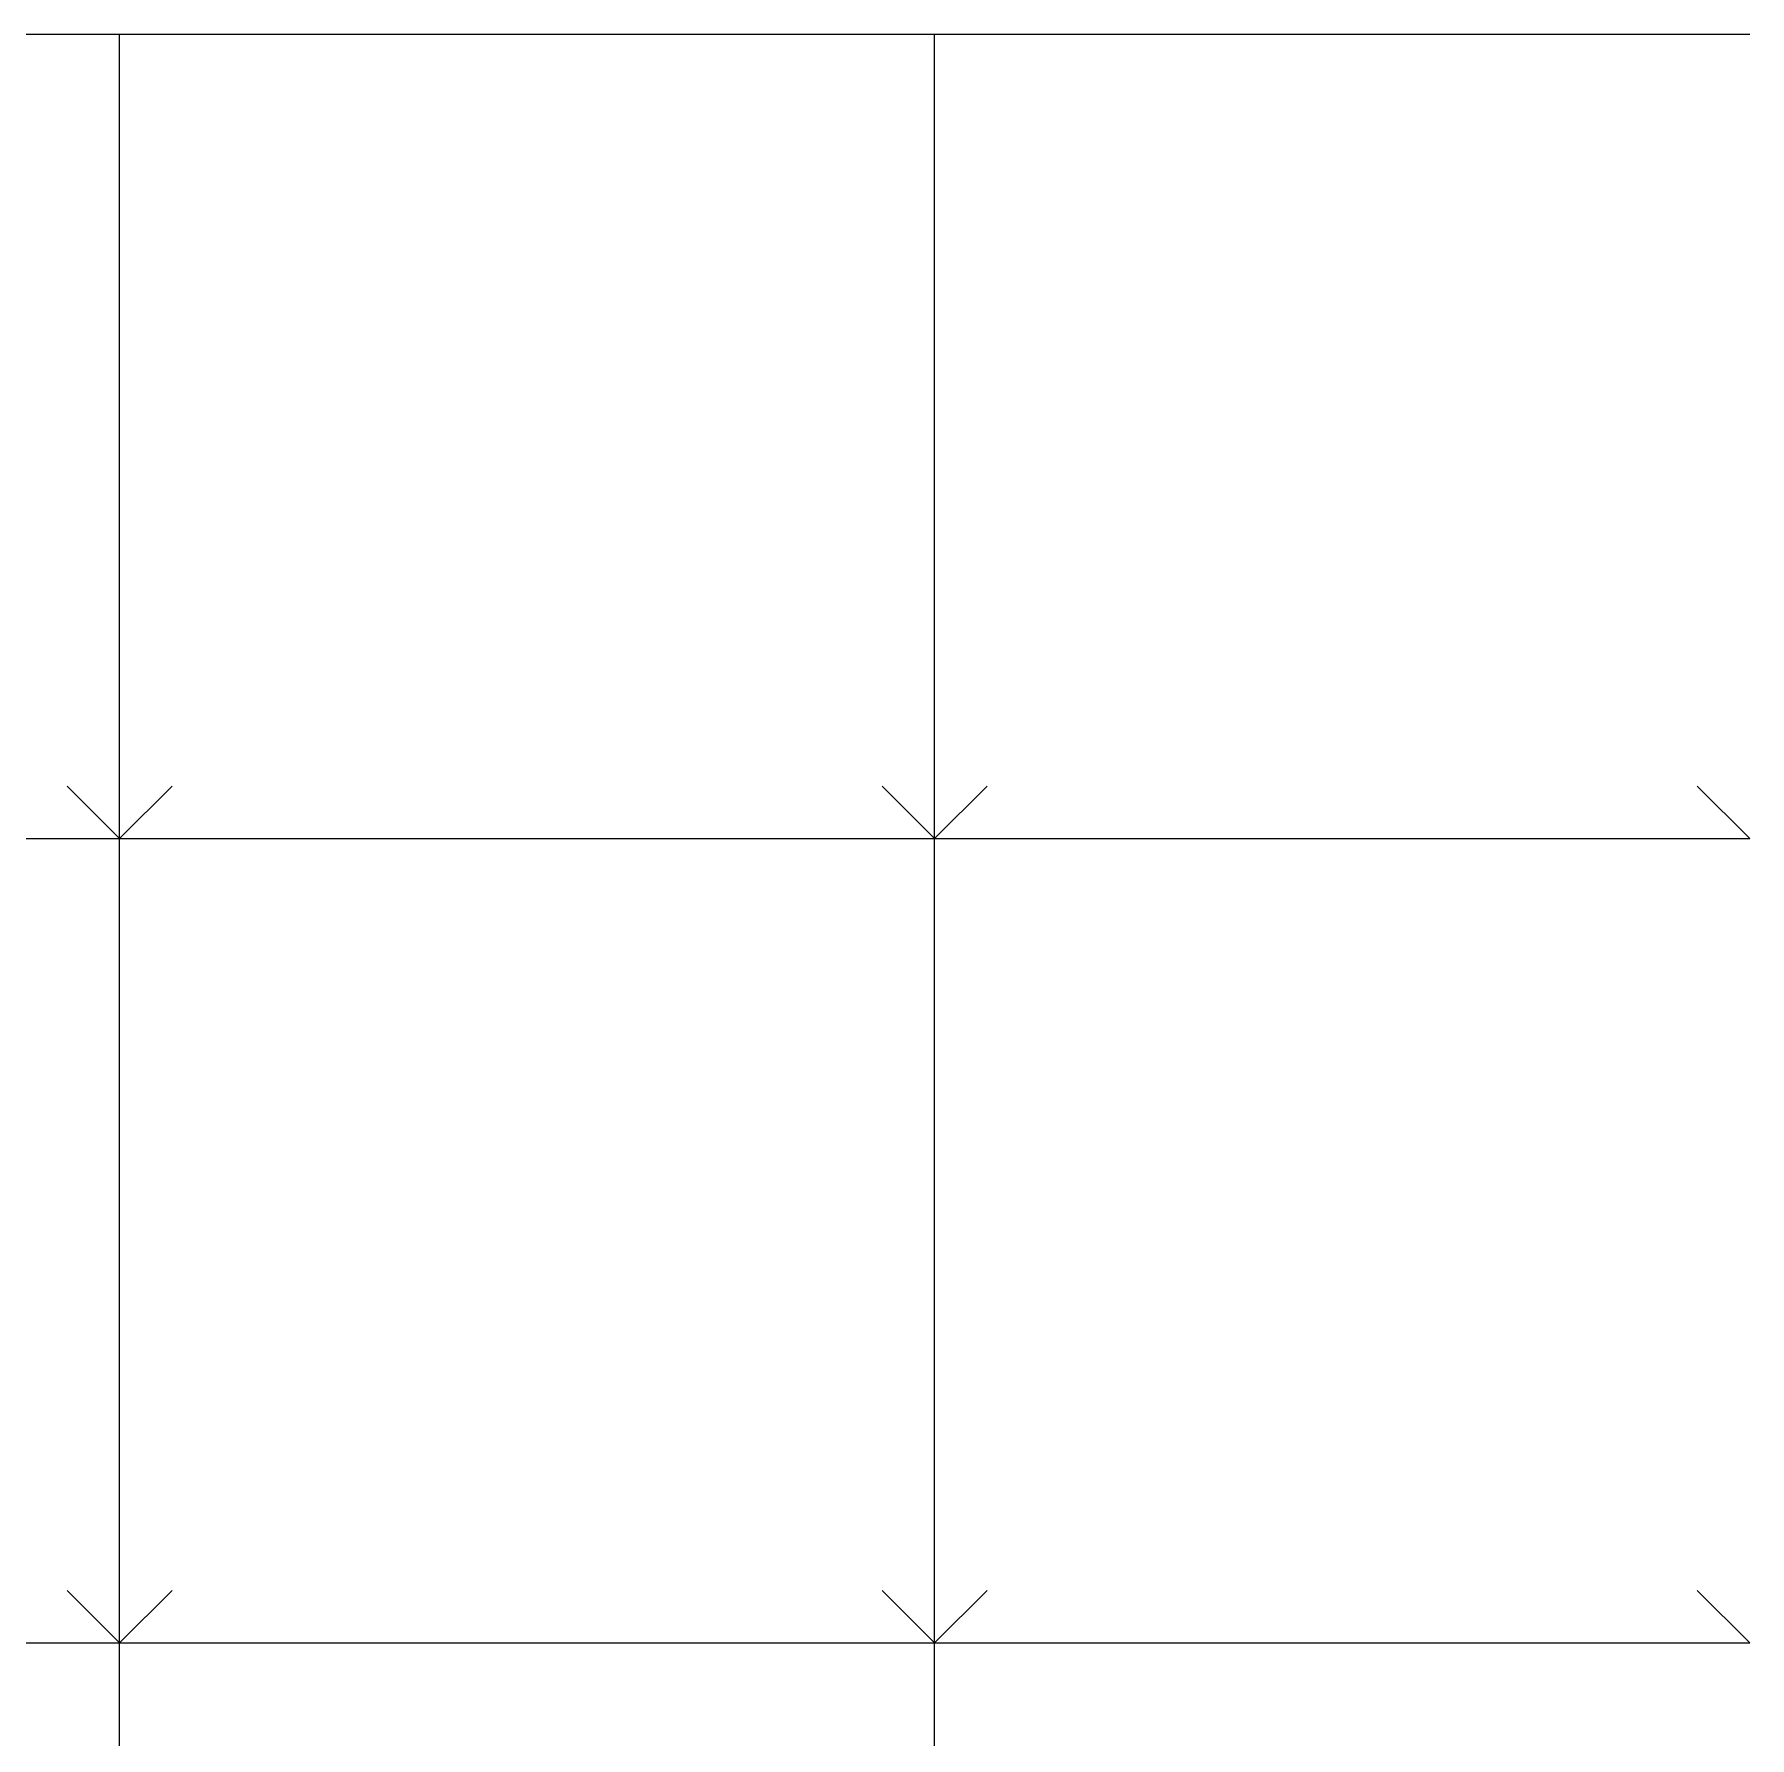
# Model space of a CAD drawing. Header units: inches. Extents: x -16404 to 14624, y -1591 to 16152.
# Drawn here: x -8458.9 to -8262.7, y 7521.2 to 7716 of the extents above; entities that cross this region are included whole.
import ezdxf

# ---------------------------------------------------------------- set-up
doc = ezdxf.new("R2010")
doc.units = ezdxf.units.IN
doc.header["$LTSCALE"] = 24
doc.header["$MEASUREMENT"] = 0
doc.linetypes.add('DASHED2', pattern=[0.375, 0.25, -0.125])
doc.layers.get('0').update_dxf_attribs({"linetype": 'CONTINUOUS'})
doc.layers.add('S-ANNO-GRID-NONPLOT', color=251, linetype='CONTINUOUS', plot=False)

# ---------------------------------------------------------------- blocks, each defined once
blk = doc.blocks.new('Se_24x36_DETAILS_GRID')
for p, q in [((7.767, 23), (15.535, 23)), ((15.535, 23), (23.302, 23)), ((15.535, 15.333), (15.535, 23)), ((23.302, 23), (31.07, 23)), ((23.302, 15.333), (23.302, 23)), ((15.535, 15.333), (16.035, 15.833)), ((23.302, 15.333), (23.802, 15.833)), ((7.767, 15.333), (15.535, 15.333)), ((15.535, 15.333), (23.302, 15.333)), ((15.535, 7.667), (15.535, 15.333)), ((23.302, 15.333), (31.07, 15.333)), ((23.302, 7.667), (23.302, 15.333)), ((15.535, 7.667), (16.035, 8.167)), ((23.302, 7.667), (23.802, 8.167)), ((7.767, 7.667), (15.535, 7.667)), ((15.535, 7.667), (23.302, 7.667)), ((15.535, 0), (15.535, 7.667)), ((23.302, 7.667), (31.07, 7.667)), ((23.302, 0), (23.302, 7.667))]:
    blk.add_line(p, q)
at = {"linetype": 'DASHED2', "ltscale": 0.5}
for p, q in [((15.535, 15.333), (15.035, 15.833)), ((23.302, 15.333), (22.802, 15.833)), ((31.07, 15.333), (30.57, 15.833)), ((15.535, 7.667), (15.035, 8.167)), ((23.302, 7.667), (22.802, 8.167)), ((31.07, 7.667), (30.57, 8.167))]:
    blk.add_line(p, q, dxfattribs=at)

msp = doc.modelspace()

# ---------------------------------------------------------------- block references
at = {"layer": 'S-ANNO-GRID-NONPLOT', "xscale": 12, "yscale": 12, "zscale": 12}
msp.add_blockref('Se_24x36_DETAILS_GRID', (-8635.5314, 7440), dxfattribs=at)

doc.saveas('drawing.dxf')
